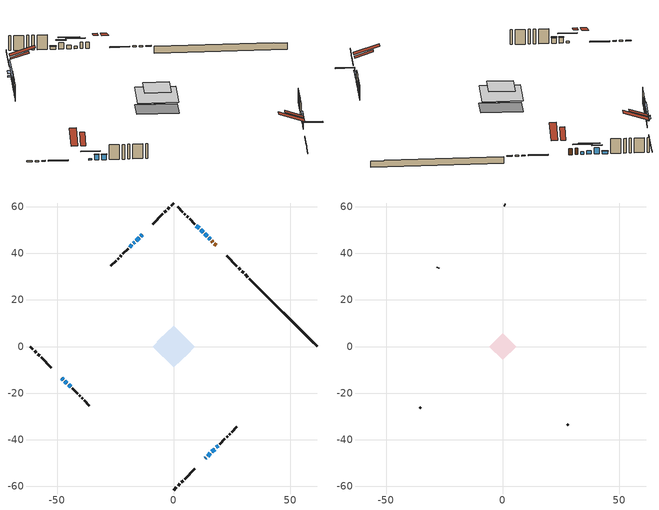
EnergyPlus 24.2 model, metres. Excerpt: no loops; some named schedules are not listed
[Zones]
conditioned space
 floor outside (Floor1 construction): -1.43,0 0,1.43 1.43,0 0,-1.43 z0.46
 floor outside (Floor2 construction): -1.11,0 0,1.11 1.11,0 0,-1.11 z0.46
 floor adiabatic (AdiabaticFloorConstruction): -8.97,0 0,8.97 8.97,0 0,-8.97 z2.9
 floor foundation (Slab1 construction): -7.27,2.03 -2.03,7.27 7.27,-2.03 2.03,-7.27 z-1.83
 wall outside (RimJoist1 construction): 0,-61.54 1.17,-60.37 / -61.54,0 -60.37,-1.17 / 0,61.54 -1.17,60.37 / 31.79,29.75 30.62,30.92 z0.46:0.76
 wall outside (RimJoist2 construction): 1.83,-59.71 2.59,-58.95 / -59.71,-1.83 -58.95,-2.59 / -1.83,59.71 -2.59,58.95 / 29.96,31.58 29.19,32.35 z0.46:0.76
 wall outside (RimJoist3 construction): 3.25,-58.29 4.02,-57.52 / -58.29,-3.25 -57.52,-4.02 / -3.25,58.29 -4.02,57.52 / 28.53,33 27.77,33.77 z0.46:0.76
 wall outside (RimJoist4 construction): 4.67,-56.86 9.06,-52.48 / -56.86,-4.67 -52.48,-9.06 / -4.67,56.86 -9.06,52.48 / 27.11,34.43 22.73,38.81 z0.46:0.76
 wall outside (AdiabaticWallConstruction 1): 18.18,43.36 17.44,44.09 / 16.79,44.75 16.21,45.33 z0.46:2.49
 wall outside (AdiabaticWallConstruction): 13.6,-47.94 13.82,-47.72 z0.46:2.44; 15.55,45.99 14.97,46.57 / 10.88,50.66 9.73,51.81 z0.46:1.25; 14.32,47.22 13.26,48.28 z0.46:1.6; 12.6,48.94 11.54,50 z0.46:2.49; 14.48,-47.06 15.74,-45.8 / -16.82,44.72 -17.29,44.25 z0.46:2.01; -13.6,47.94 -14.23,47.3 / -47.94,-13.6 -47.3,-14.23 z0.46:0.94; -14.89,46.65 -16.17,45.37 z0.46:2.52; -17.95,43.59 -18.88,42.66 z0.46:1.45; 16.39,-45.15 17.58,-43.96 / 18.23,-43.31 19.04,-42.5 / -46.65,-14.89 -45.79,-15.75 / -45.13,-16.41 -44.19,-17.35 z0.46:2.19
 wall outside (Wall1 construction): 19.7,-41.84 21.97,-39.57 / -43.54,-18 -41.26,-20.28 / -19.54,42 -21.81,39.73 / 9.07,52.46 6.8,54.74 z0.46:5.34
 wall outside (Wall2 construction): 22.63,-38.91 23.12,-38.42 / -40.61,-20.93 -40.12,-21.42 / -22.47,39.07 -22.95,38.58 / 6.14,55.39 5.66,55.88 z0.46:5.34
 wall outside (Wall3 construction): 23.77,-37.77 24.2,-37.34 / -39.46,-22.07 -39.04,-22.5 / -23.61,37.93 -24.04,37.5 / 5,56.54 4.58,56.96 z0.46:5.34
 wall outside (Wall4 construction): 24.86,-36.68 27.08,-34.46 / -38.38,-23.16 -36.16,-25.38 / -24.69,36.85 -26.92,34.62 / 3.92,57.62 1.69,59.84 z0.46:5.34
 wall foundation (FoundationWall1 construction): 32.44,29.1,-1.83 32.44,29.1,0.46 58.63,2.91,0.46 58.63,2.91,0.25 61.54,0,0.25 61.54,0,-1.83
 window (WindowConstruction 12): 13.6,-47.93 13.82,-47.72 z0.46:2.44
 window (WindowConstruction 7): 15.55,45.99 14.97,46.56 z0.46:1.25
 window (WindowConstruction 8): 14.32,47.22 13.26,48.28 z0.46:1.6
 window (WindowConstruction 9): 12.6,48.94 11.54,50 z0.46:2.49
 window (WindowConstruction 10): 14.48,-47.06 15.74,-45.8 z0.46:2.01
 window (WindowConstruction 11): 10.88,50.66 9.73,51.81 z0.46:1.25
 window (WindowConstruction 13): -13.6,47.93 -14.23,47.31 z0.46:0.94
 window (WindowConstruction 14): -47.93,-13.6 -47.31,-14.23 z0.46:0.94
 window (WindowConstruction): -14.89,46.65 -16.17,45.37 z0.46:2.52
 window (WindowConstruction 1): -16.82,44.72 -17.29,44.25 z0.46:2.01
 window (WindowConstruction 2): -17.95,43.59 -18.88,42.66 z0.46:1.45
 window (WindowConstruction 3): 16.39,-45.15 17.58,-43.96 z0.46:2.19
 window (WindowConstruction 4): 18.23,-43.3 19.04,-42.5 z0.46:2.19
 window (WindowConstruction 5): -46.65,-14.89 -45.79,-15.75 z0.46:2.19
 window (WindowConstruction 6): -45.13,-16.41 -44.19,-17.34 z0.46:2.19
 door (Door): 18.18,43.36 17.45,44.09 z0.46:2.49
 door (Door 1): 16.79,44.75 16.21,45.33 z0.46:2.49
 ceiling adiabatic (AdiabaticFloorConstruction): 0,-8.97 8.97,0 0,8.97 -8.97,0 z2.9
 roof outside (Roof2 construction): 12.95,-48.59,5.34 8.79,-44.44,7.3 7.7,-45.53,7.3 11.85,-49.69,5.34; -48.59,-12.95,5.34 -44.44,-8.79,7.3 -45.53,-7.7,7.3 -49.69,-11.85,5.34; -12.95,48.59,5.34 -8.79,44.44,7.3 -7.7,45.53,7.3 -11.85,49.69,5.34; 18.84,42.7,5.34 14.68,38.55,7.3 15.78,37.45,7.3 19.93,41.61,5.34
attic - vented
 floor to conditioned space (Floor3 construction Reversed): -5.77,0 0,5.77 5.77,0 0,-5.77 z5.34
 wall outside (Wall5 construction): 27.74,-33.8 28.12,-33.42 / -35.5,-26.04 -35.12,-26.42 / -27.57,33.96 -27.96,33.58 / 1.04,60.5 0.66,60.88 z0.46:5.34
 roof outside (Roof1 construction): 11.2,-50.34,5.34 5.58,-44.73,7.99 4.1,-46.21,7.99 9.72,-51.82,5.34; -50.34,-11.2,5.34 -44.73,-5.58,7.99 -46.21,-4.1,7.99 -51.82,-9.72,5.34; -11.2,50.34,5.34 -5.58,44.73,7.99 -4.1,46.21,7.99 -9.72,51.82,5.34; 20.59,40.95,5.34 14.97,35.33,7.99 16.45,33.85,7.99 22.07,39.47,5.34
shading: 13.95,-47.59 13.48,-48.06 17.79,-52.37 18.26,-51.9 z2.62; 13.12,48.42 17.4,44.14 17.69,44.43 13.41,48.71 z3.87; 11.4,50.14 16.17,45.37 16.46,45.66 11.69,50.43 z4.22; 10.9,50.64 13.24,48.29 13.54,48.59 11.19,50.93 z3.4; 15.86,-45.68 14.35,-47.19 14.64,-47.48 16.15,-45.97 z2.19; 9.6,51.93 11.01,50.53 11.3,50.82 9.9,52.23 z1.43; -16.52,45.02 -11.32,50.22 -11.61,50.51 -16.81,45.31 z4.17; -45.45,-16.09 -49.79,-11.75 -50.08,-12.04 -45.74,-16.38 z3.56; -16.29,45.25 -14.76,46.78 -15.63,47.64 -17.16,46.11 z2.7; -17.42,44.12 -16.7,44.84 -17.56,45.71 -18.28,44.98 z2.19; -21.04,40.5 -15.79,45.75 -16.08,46.04 -21.33,40.79 z4.5; 18.01,-43.53 15.96,-45.58 16.25,-45.87 18.3,-43.82 z2.8; 19.47,-42.07 17.8,-43.74 18.09,-44.03 19.76,-42.36 z2.8; -45.66,-15.88 -46.78,-14.76 -46.99,-14.97 -45.87,-16.09 z2.37; -44.07,-17.47 -45.26,-16.28 -45.69,-16.71 -44.5,-17.9 z2.37
[Building]
Building 1: Terrain=Suburbs
[Site:Location]
Calgary Intl AP_AB: Latitude {deg}=51.11; Longitude {deg}=-114.02; Time Zone {hr}=-7; Elevation {m}=1084; Keep Site Location Information=Yes
[Site:GroundTemperature:Shallow]
0.326196, -1.55603, -1.70677, -0.813554, 2.7722, 6.34125, 9.43543, 11.3955, 11.562, 9.96783, 6.95256, 3.49299
[Site:WaterMainsTemperature]
Calculation Method=Schedule; Temperature Schedule=mains temperature schedule
[Material] Roughness=Rough; Thermal Absorptance=0.9
Name | Thickness {m} | Conductivity {W/m-K} | Density {kg/m3} | Specific Heat {J/kg-K} | Solar Absorptance | Visible Absorptance
asphalt or fiberglass shingles | 0.00635 | 0.162714 | 1121.4 | 1465.45 | 0.4 | 0.4
ceiling loosefill ins | 0.254 | 0.0480833 | 16.02 | 1046.75 | 0.7 | 0.7
ceiling stud and cavity | 0.1397 | 0.254284 | 65.682 | 1177.47 | 0.7 | 0.7
concrete 4.0 in. | 0.1016 | 1.803125 | 2242.8 | 837.4 | 0.7 | 0.7
concrete 8.0 in. | 0.2032 | 1.803125 | 2242.8 | 837.4 | 0.7 | 0.7
door material | 0.04445 | 0.053851 | 512.64 | 1214.23 | 0.7 | 0.7
exterior vertical ins | 0.0369022 | 0.029427 | 32.04 | 1214.23 | 0.7 | 0.7
floor covering | 0.0127 | 0.0433444 | 54.468 | 1339.84 | 0.6 | 0.6
floor rigid ins; roof rigid ins | 0.051816 | 0.029427 | 32.04 | 1214.23 | 0.7 | 0.7
floor rigid ins 1; wall rigid ins | 0.512978 | 0.029427 | 32.04 | 1214.23 | 0.7 | 0.7
floor stud and cavity | 0.1397 | 0.190625 | 92.3553 | 1139.71 | 0.7 | 0.7
floor stud and cavity 1 | 0.1397 | 0.210334 | 92.3553 | 1139.71 | 0.7 | 0.7
floor stud and cavity 2 | 0.1397 | 1.75129 | 37.0049 | 1207.88 | 0.7 | 0.7
furniture material conditioned space 1 | 0.1524 | 0.115458 | 640.8 | 1214.23 | 0.6 | 0.6
gypsum board | 0.0127 | 0.160291 | 801 | 837.4 | 0.6 | 0.6
gypsum board 1 | 0.0127 | 0.160291 | 801 | 837.4 | 0.7 | 0.7
osb sheathing 0.5 in. | 0.0127 | 0.115458 | 512.64 | 1214.23 | 0.7 | 0.7
osb sheathing 0.75 in. | 0.01905 | 0.115458 | 512.64 | 1214.23 | 0.7 | 0.7
osb sheathing 2.0 in. | 0.0508 | 0.115458 | 512.64 | 1214.23 | 0.7 | 0.7
rim joist stud and cavity | 0.0508 | 0.0436738 | 125.044 | 1163.47 | 0.6 | 0.6
rim joist stud and cavity 1 | 0.0508 | 0.0515565 | 125.044 | 1163.47 | 0.6 | 0.6
rim joist stud and cavity 2 | 0.0508 | 0.0390086 | 125.044 | 1163.47 | 0.6 | 0.6
rim joist stud and cavity 3 | 0.0508 | 0.0434763 | 125.044 | 1163.47 | 0.6 | 0.6
roof stud and cavity | 0.2032 | 0.1478 | 78.34581 | 1123.46 | 0.7 | 0.7
wall stud and cavity | 0.1397 | 0.112219 | 139.0536 | 1170.24 | 0.7 | 0.7
wall stud and cavity 1 | 0.1397 | 0.0984349 | 139.0536 | 1170.24 | 0.7 | 0.7
wall stud and cavity 2 | 0.1397 | 0.126739 | 139.0536 | 1170.24 | 0.7 | 0.7
wall stud and cavity 3 | 0.1397 | 0.11004 | 139.0536 | 1170.24 | 0.7 | 0.7
wall stud and cavity 4 | 0.0889 | 6.1454 | 50.32683 | 1063.81 | 0.6 | 0.6
wall stud and cavity 5 | 0.0889 | 0.380278 | 52.3479 | 1209.89 | 0.7 | 0.7
wall stud and cavity 6 | 0.0889 | 0.391764 | 83.0341 | 1211.67 | 0.7 | 0.7
wood siding | 0.0254 | 0.102417 | 544.68 | 1172.36 | 0.4 | 0.4
wood siding 1 | 0.00254 | 0.102417 | 544.68 | 1172.36 | 0.4 | 0.4
wood siding 2; wood siding 3; wood siding 4 | 0.0254 | 0.102417 | 544.68 | 1172.36 | 0.7 | 0.7
[WindowMaterial:SimpleGlazingSystem]
Name | U-Factor {W/m2-K} | Solar Heat Gain Coefficient
WindowMaterial | 1.47174 | 0.45
WindowMaterial 1 | 2.95313 | 0.64
WindowMaterial 10 | 1.61482 | 0.43
WindowMaterial 11 | 2.7402 | 0.54
WindowMaterial 12 | 2.75383 | 0.42
WindowMaterial 2 | 1.623908 | 0.43
WindowMaterial 3 | 2.929848 | 0.66
WindowMaterial 4 | 2.90941 | 0.68
WindowMaterial 5 | 2.906 | 0.68
WindowMaterial 6 | 2.95029 | 0.64
WindowMaterial 7 | 1.75507 | 0.36
WindowMaterial 8 | 1.58643 | 0.44
WindowMaterial 9 | 1.50353 | 0.44
[Construction]
AdiabaticFloorConstruction: floor stud and cavity 2, floor rigid ins 1, osb sheathing 0.75 in., floor covering
AdiabaticWallConstruction: wood siding 3, wall rigid ins, wall stud and cavity 5, gypsum board
AdiabaticWallConstruction 1: wood siding 4, wall rigid ins, wall stud and cavity 5, gypsum board
Door; Door 1: door material
Floor1 construction: floor stud and cavity, floor rigid ins, osb sheathing 0.75 in., floor covering
Floor2 construction: floor stud and cavity 1, floor rigid ins, osb sheathing 0.75 in., floor covering
Floor3 construction Reversed: gypsum board, ceiling stud and cavity, ceiling loosefill ins
FoundationWall1 construction: concrete 8.0 in., gypsum board 1
furniture construction conditioned space 1: furniture material conditioned space 1
PartitionWallConstruction: gypsum board, wall stud and cavity 6, gypsum board
RimJoist1 construction: wood siding 2, osb sheathing 2.0 in., rim joist stud and cavity
RimJoist2 construction: wood siding 2, osb sheathing 2.0 in., rim joist stud and cavity 1
RimJoist3 construction: wood siding 2, osb sheathing 2.0 in., rim joist stud and cavity 2
RimJoist4 construction: wood siding 2, osb sheathing 2.0 in., rim joist stud and cavity 3
Roof1 construction: asphalt or fiberglass shingles
Roof2 construction: asphalt or fiberglass shingles, roof rigid ins, osb sheathing 0.75 in., roof stud and cavity, gypsum board
Slab1 construction: concrete 4.0 in.
Wall1 construction: wood siding, osb sheathing 0.5 in., wall stud and cavity, gypsum board
Wall2 construction: wood siding, osb sheathing 0.5 in., wall stud and cavity 1, gypsum board
Wall3 construction: wood siding, osb sheathing 0.5 in., wall stud and cavity 2, gypsum board
Wall4 construction: wood siding, osb sheathing 0.5 in., wall stud and cavity 3, gypsum board
Wall5 construction: wood siding 1, wall stud and cavity 4
WindowConstruction: WindowMaterial
WindowConstruction 1: WindowMaterial 1
WindowConstruction 10: WindowMaterial 10
WindowConstruction 11; WindowConstruction 7: WindowMaterial 7
WindowConstruction 12: WindowMaterial 11
WindowConstruction 13; WindowConstruction 14: WindowMaterial 12
WindowConstruction 2: WindowMaterial 2
WindowConstruction 3: WindowMaterial 3
WindowConstruction 4: WindowMaterial 4
WindowConstruction 5: WindowMaterial 5
WindowConstruction 6: WindowMaterial 6
WindowConstruction 8: WindowMaterial 8
WindowConstruction 9: WindowMaterial 9
[Zone] Multiplier=1; Part of Total Floor Area=Yes
Name | Volume {m3}
attic - vented | 28.607
conditioned space | 684.4
[Space]
Name | Zone | Volume {m3}
attic - vented 1 | attic - vented | 28.607
conditioned space 1 | conditioned space | 684.4
[ZoneInfiltration:EffectiveLeakageArea]
infil attic - vented 1: Zone or Space=attic - vented 1; Schedule=Always On Discrete; Effective Air Leakage Area {cm2}=2281.37; Stack Coefficient=0.000523288; Wind Coefficient=1.54558e-05
[ZoneMixing]
whole house fan mix: Zone or Space=attic - vented; Schedule=Always On Continuous; Design Flow Rate Calculation Method=Flow/Zone; Design Flow Rate {m3/s}=0; Source Zone or Space=conditioned space
[SurfaceProperty:ExposedFoundationPerimeter]
Slab1: Exposed Perimeter Calculation Method=TotalExposedPerimeter; Total Exposed Perimeter {m}=41.149
[InternalMass] Zone or ZoneList=conditioned space; Space or SpaceList=conditioned space 1
Name | Construction | Surface Area {m2}
furniture mass conditioned space 1 | furniture construction conditioned space 1 | 106.08
partition wall mass | PartitionWallConstruction | 265.2
[Lights]
interior lighting: Zone or ZoneList or Space or SpaceList=conditioned space 1; Schedule=interior lighting schedule; Design Level Calculation Method=LightingLevel; Lighting Level {W}=343.2; Return Air Fraction=0; Fraction Radiant=0.6; Fraction Visible=0.2; Fraction Replaceable=1
[People]
occupants: Zone or ZoneList or Space or SpaceList=conditioned space 1; Number of People Schedule=occupants schedule; Number of People Calculation Method=People; Number of People=3; Fraction Radiant=0.314171; Sensible Heat Fraction=0.56303; Activity Level Schedule=occupants activity schedule; Carbon Dioxide Generation Rate {m3/s-W}=0; Enable ASHRAE 55 Comfort Warnings=No; Mean Radiant Temperature Calculation Type=EnclosureAveraged
[ElectricEquipment] Zone or ZoneList or Space or SpaceList=conditioned space 1; Design Level Calculation Method=EquipmentLevel
Name | Schedule | Design Level {W} | Fraction Latent | Fraction Radiant | Fraction Lost
clothes dryer | clothes dryer schedule | 140.772 | 0.015 | 0.081 | 0.85
clothes washer | clothes washer schedule | 32.1985 | 0.03 | 0.162 | 0.7
cooking range | cooking range schedule | 215.147 | 0.08 | 0.432 | 0.2
dishwasher | dishwasher schedule | 66.8632 | 0.3 | 0.18 | 0.4
fridge | fridge schedule | 72.9452 | 0 | 0.6 | 0
mech vent bath fan 0 | mech vent bath fan 0 schedule | 50.2 | 0 | 0 | 1
mech vent bath fan 1 | mech vent bath fan 1 schedule | 50.2 | 0 | 0 | 1
mech vent house fan | mech vent house fan schedule | 0 | 0 | 0 | 1
mech vent house fan cfis | mech vent house fan cfis schedule | 0 | 0 | 0 | 0
mech vent range fan 0 | mech vent range fan 0 schedule | 57 | 0 | 0 | 1
misc plug loads | misc plug loads schedule | 494.7 | 0.045 | 0.513 | 0.1
whole house fan | Always On Discrete | 0 | 0 | 0 | 1
[OtherEquipment] Zone or ZoneList or Space or SpaceList=conditioned space 1; Design Level Calculation Method=EquipmentLevel
Name | Fuel Type | Schedule | Design Level {W} | Fraction Latent | Fraction Radiant | Fraction Lost
clothes dryer 1 | Electricity | clothes dryer schedule | 0 | 0.015 | 0.081 | 0.85
cooking range 1 | Electricity | cooking range schedule | 0 | 0.08 | 0.432 | 0.2
general water use latent | None | general water use schedule | 62.594 | 1 | 0 | 0
general water use sensible | None | general water use schedule | -61.6891 | 0 | 0.6 | 0
mech vent house fan latent load | None | Always On Discrete | 0 | 1 | 0 | 0
mech vent house fan sensible load | None | Always On Discrete | 0 | 0 | 0 | 0
water heater energy adjustment1 | NaturalGas | Always On Discrete | 0.01 | 0 | 0 | 1
[ZoneInfiltration:DesignFlowRate] Zone or ZoneList or Space or SpaceList=conditioned space 1; Schedule=Always On Discrete; Design Flow Rate Calculation Method=Flow/Zone; Design Flow Rate {m3/s}=0
infil flow; natural vent flow; whole house fan flow
[Foundation:Kiva]
Foundation Kiva 1: Initial Indoor Air Temperature {C}=18; Wall Height Above Grade {m}=0.460004; Wall Depth Below Slab {m}=0.2032; Custom Block Material Name 1=exterior vertical ins; Custom Block Depth 1 {m}=2.28999; Custom Block X Position 1 {m}=0.2159; Custom Block Z Position 1 {m}=0
[Foundation:Kiva:Settings]
Soil Conductivity {W/m-K}=0.849921; Soil Density {kg/m3}=1842.3; Soil Specific Heat {J/kg-K}=418.7; Ground Solar Absorptivity=0.9; Ground Thermal Absorptivity=0.9; Ground Surface Roughness {m}=0.03; Far-Field Width {m}=40; Deep-Ground Boundary Condition=ZeroFlux; Deep-Ground Depth {m}=40; Minimum Cell Dimension {m}=0.2; Maximum Cell Growth Coefficient=3; Simulation Timestep=Timestep
[Exterior:Lights]
exterior lighting: Schedule=exterior lighting schedule; Design Level {W}=75.6
[Schedule:Constant]
Name | Hourly Value
Always On Continuous; mech vent house fan schedule; mech vent house fan cfis schedule; Always On Discrete | 1
occupants activity schedule | 117.228
fridge schedule | 0
[Schedule:Week:Daily]
interior lighting schedule Week Rule - Jan1-Jan27: interior lighting schedule day, interior lighting schedule day, interior lighting schedule day, interior lighting schedule day, interior lighting schedule day, interior lighting schedule day, interior lighting schedule day, interior lighting schedule default day, interior lighting schedule default day, interior lighting schedule default day, interior lighting schedule default day, interior lighting schedule default day
interior lighting schedule Week Rule - Jan28-Feb3: interior lighting schedule day, interior lighting schedule day, interior lighting schedule day, interior lighting schedule day, interior lighting schedule day 1, interior lighting schedule day 1, interior lighting schedule day 1, interior lighting schedule default day, interior lighting schedule default day, interior lighting schedule default day, interior lighting schedule default day, interior lighting schedule default day
interior lighting schedule Week Rule - Feb4-Feb24: interior lighting schedule day 1, interior lighting schedule day 1, interior lighting schedule day 1, interior lighting schedule day 1, interior lighting schedule day 1, interior lighting schedule day 1, interior lighting schedule day 1, interior lighting schedule default day, interior lighting schedule default day, interior lighting schedule default day, interior lighting schedule default day, interior lighting schedule default day
interior lighting schedule Week Rule - Feb25-Mar3: interior lighting schedule day 1, interior lighting schedule day 1, interior lighting schedule day 1, interior lighting schedule day 1, interior lighting schedule day 2, interior lighting schedule day 2, interior lighting schedule day 2, interior lighting schedule default day, interior lighting schedule default day, interior lighting schedule default day, interior lighting schedule default day, interior lighting schedule default day
interior lighting schedule Week Rule - Mar4-Mar31: interior lighting schedule day 2, interior lighting schedule day 2, interior lighting schedule day 2, interior lighting schedule day 2, interior lighting schedule day 2, interior lighting schedule day 2, interior lighting schedule day 2, interior lighting schedule default day, interior lighting schedule default day, interior lighting schedule default day, interior lighting schedule default day, interior lighting schedule default day
interior lighting schedule Week Rule - Apr1-Apr28: interior lighting schedule day 3, interior lighting schedule day 3, interior lighting schedule day 3, interior lighting schedule day 3, interior lighting schedule day 3, interior lighting schedule day 3, interior lighting schedule day 3, interior lighting schedule default day, interior lighting schedule default day, interior lighting schedule default day, interior lighting schedule default day, interior lighting schedule default day
interior lighting schedule Week Rule - Apr29-May5: interior lighting schedule day 3, interior lighting schedule day 3, interior lighting schedule day 4, interior lighting schedule day 4, interior lighting schedule day 4, interior lighting schedule day 4, interior lighting schedule day 4, interior lighting schedule default day, interior lighting schedule default day, interior lighting schedule default day, interior lighting schedule default day, interior lighting schedule default day
interior lighting schedule Week Rule - May6-May26: interior lighting schedule day 4, interior lighting schedule day 4, interior lighting schedule day 4, interior lighting schedule day 4, interior lighting schedule day 4, interior lighting schedule day 4, interior lighting schedule day 4, interior lighting schedule default day, interior lighting schedule default day, interior lighting schedule default day, interior lighting schedule default day, interior lighting schedule default day
interior lighting schedule Week Rule - May27-Jun2: interior lighting schedule day 4, interior lighting schedule day 4, interior lighting schedule day 4, interior lighting schedule day 4, interior lighting schedule day 4, interior lighting schedule day 5, interior lighting schedule day 5, interior lighting schedule default day, interior lighting schedule default day, interior lighting schedule default day, interior lighting schedule default day, interior lighting schedule default day
interior lighting schedule Week Rule - Jun3-Jun30: interior lighting schedule day 5, interior lighting schedule day 5, interior lighting schedule day 5, interior lighting schedule day 5, interior lighting schedule day 5, interior lighting schedule day 5, interior lighting schedule day 5, interior lighting schedule default day, interior lighting schedule default day, interior lighting schedule default day, interior lighting schedule default day, interior lighting schedule default day
interior lighting schedule Week Rule - Jul1-Jul28: interior lighting schedule day 6, interior lighting schedule day 6, interior lighting schedule day 6, interior lighting schedule day 6, interior lighting schedule day 6, interior lighting schedule day 6, interior lighting schedule day 6, interior lighting schedule default day, interior lighting schedule default day, interior lighting schedule default day, interior lighting schedule default day, interior lighting schedule default day
interior lighting schedule Week Rule - Jul29-Aug4: interior lighting schedule day 6, interior lighting schedule day 6, interior lighting schedule day 6, interior lighting schedule day 7, interior lighting schedule day 7, interior lighting schedule day 7, interior lighting schedule day 7, interior lighting schedule default day, interior lighting schedule default day, interior lighting schedule default day, interior lighting schedule default day, interior lighting schedule default day
interior lighting schedule Week Rule - Aug5-Aug25: interior lighting schedule day 7, interior lighting schedule day 7, interior lighting schedule day 7, interior lighting schedule day 7, interior lighting schedule day 7, interior lighting schedule day 7, interior lighting schedule day 7, interior lighting schedule default day, interior lighting schedule default day, interior lighting schedule default day, interior lighting schedule default day, interior lighting schedule default day
interior lighting schedule Week Rule - Aug26-Sep1: interior lighting schedule day 7, interior lighting schedule day 7, interior lighting schedule day 7, interior lighting schedule day 7, interior lighting schedule day 7, interior lighting schedule day 7, interior lighting schedule day 8, interior lighting schedule default day, interior lighting schedule default day, interior lighting schedule default day, interior lighting schedule default day, interior lighting schedule default day
interior lighting schedule Week Rule - Sep2-Sep29: interior lighting schedule day 8, interior lighting schedule day 8, interior lighting schedule day 8, interior lighting schedule day 8, interior lighting schedule day 8, interior lighting schedule day 8, interior lighting schedule day 8, interior lighting schedule default day, interior lighting schedule default day, interior lighting schedule default day, interior lighting schedule default day, interior lighting schedule default day
interior lighting schedule Week Rule - Sep30-Oct6: interior lighting schedule day 8, interior lighting schedule day 9, interior lighting schedule day 9, interior lighting schedule day 9, interior lighting schedule day 9, interior lighting schedule day 9, interior lighting schedule day 9, interior lighting schedule default day, interior lighting schedule default day, interior lighting schedule default day, interior lighting schedule default day, interior lighting schedule default day
interior lighting schedule Week Rule - Oct7-Oct27: interior lighting schedule day 9, interior lighting schedule day 9, interior lighting schedule day 9, interior lighting schedule day 9, interior lighting schedule day 9, interior lighting schedule day 9, interior lighting schedule day 9, interior lighting schedule default day, interior lighting schedule default day, interior lighting schedule default day, interior lighting schedule default day, interior lighting schedule default day
interior lighting schedule Week Rule - Oct28-Nov3: interior lighting schedule day 9, interior lighting schedule day 9, interior lighting schedule day 9, interior lighting schedule day 9, interior lighting schedule day 10, interior lighting schedule day 10, interior lighting schedule day 10, interior lighting schedule default day, interior lighting schedule default day, interior lighting schedule default day, interior lighting schedule default day, interior lighting schedule default day
interior lighting schedule Week Rule - Nov4-Nov24: interior lighting schedule day 10, interior lighting schedule day 10, interior lighting schedule day 10, interior lighting schedule day 10, interior lighting schedule day 10, interior lighting schedule day 10, interior lighting schedule day 10, interior lighting schedule default day, interior lighting schedule default day, interior lighting schedule default day, interior lighting schedule default day, interior lighting schedule default day
interior lighting schedule Week Rule - Nov25-Dec1: interior lighting schedule day 10, interior lighting schedule day 10, interior lighting schedule day 10, interior lighting schedule day 10, interior lighting schedule day 10, interior lighting schedule day 10, interior lighting schedule day 11, interior lighting schedule default day, interior lighting schedule default day, interior lighting schedule default day, interior lighting schedule default day, interior lighting schedule default day
interior lighting schedule Week Rule - Dec2-Dec31: interior lighting schedule day 11, interior lighting schedule day 11, interior lighting schedule day 11, interior lighting schedule day 11, interior lighting schedule day 11, interior lighting schedule day 11, interior lighting schedule day 11, interior lighting schedule default day, interior lighting schedule default day, interior lighting schedule default day, interior lighting schedule default day, interior lighting schedule default day
occupants schedule Week Rule - Jan1-Dec31: occupants schedule day, occupants schedule day, occupants schedule day, occupants schedule day, occupants schedule day, occupants schedule day, occupants schedule day, occupants schedule default day, occupants schedule default day, occupants schedule default day, occupants schedule default day, occupants schedule default day
clothes dryer schedule Week Rule - Jan1-Dec31: clothes dryer schedule day, clothes dryer schedule day, clothes dryer schedule day, clothes dryer schedule day, clothes dryer schedule day, clothes dryer schedule day, clothes dryer schedule day, clothes dryer schedule default day, clothes dryer schedule default day, clothes dryer schedule default day, clothes dryer schedule default day, clothes dryer schedule default day
clothes washer schedule Week Rule - Jan1-Dec31: clothes washer schedule day, clothes washer schedule day, clothes washer schedule day, clothes washer schedule day, clothes washer schedule day, clothes washer schedule day, clothes washer schedule day, clothes washer schedule default day, clothes washer schedule default day, clothes washer schedule default day, clothes washer schedule default day, clothes washer schedule default day
cooking range schedule Week Rule - Jan1-Dec31: cooking range schedule day, cooking range schedule day, cooking range schedule day, cooking range schedule day, cooking range schedule day, cooking range schedule day, cooking range schedule day, cooking range schedule default day, cooking range schedule default day, cooking range schedule default day, cooking range schedule default day, cooking range schedule default day
dishwasher schedule Week Rule - Jan1-Dec31: dishwasher schedule day, dishwasher schedule day, dishwasher schedule day, dishwasher schedule day, dishwasher schedule day, dishwasher schedule day, dishwasher schedule day, dishwasher schedule default day, dishwasher schedule default day, dishwasher schedule default day, dishwasher schedule default day, dishwasher schedule default day
mech vent bath fan 0 schedule Week Rule - Jan1-Dec31: mech vent bath fan 0 schedule day, mech vent bath fan 0 schedule day, mech vent bath fan 0 schedule day, mech vent bath fan 0 schedule day, mech vent bath fan 0 schedule day, mech vent bath fan 0 schedule day, mech vent bath fan 0 schedule day, mech vent bath fan 0 schedule default day, mech vent bath fan 0 schedule default day, mech vent bath fan 0 schedule default day, mech vent bath fan 0 schedule default day, mech vent bath fan 0 schedule default day
mech vent bath fan 1 schedule Week Rule - Jan1-Dec31: mech vent bath fan 1 schedule day, mech vent bath fan 1 schedule day, mech vent bath fan 1 schedule day, mech vent bath fan 1 schedule day, mech vent bath fan 1 schedule day, mech vent bath fan 1 schedule day, mech vent bath fan 1 schedule day, mech vent bath fan 1 schedule default day, mech vent bath fan 1 schedule default day, mech vent bath fan 1 schedule default day, mech vent bath fan 1 schedule default day, mech vent bath fan 1 schedule default day
mech vent range fan 0 schedule Week Rule - Jan1-Dec31: mech vent range fan 0 schedule day, mech vent range fan 0 schedule day, mech vent range fan 0 schedule day, mech vent range fan 0 schedule day, mech vent range fan 0 schedule day, mech vent range fan 0 schedule day, mech vent range fan 0 schedule day, mech vent range fan 0 schedule default day, mech vent range fan 0 schedule default day, mech vent range fan 0 schedule default day, mech vent range fan 0 schedule default day, mech vent range fan 0 schedule default day
misc plug loads schedule Week Rule - Jan1-Dec31: misc plug loads schedule day, misc plug loads schedule day, misc plug loads schedule day, misc plug loads schedule day, misc plug loads schedule day, misc plug loads schedule day, misc plug loads schedule day, misc plug loads schedule default day, misc plug loads schedule default day, misc plug loads schedule default day, misc plug loads schedule default day, misc plug loads schedule default day
general water use schedule Week Rule - Jan1-Dec31: general water use schedule day, general water use schedule day, general water use schedule day, general water use schedule day, general water use schedule day, general water use schedule day, general water use schedule day, general water use schedule default day, general water use schedule default day, general water use schedule default day, general water use schedule default day, general water use schedule default day
exterior lighting schedule Week Rule - Jan1-Jan27: exterior lighting schedule day, exterior lighting schedule day, exterior lighting schedule day, exterior lighting schedule day, exterior lighting schedule day, exterior lighting schedule day, exterior lighting schedule day, exterior lighting schedule default day, exterior lighting schedule default day, exterior lighting schedule default day, exterior lighting schedule default day, exterior lighting schedule default day
exterior lighting schedule Week Rule - Jan28-Feb3: exterior lighting schedule day, exterior lighting schedule day, exterior lighting schedule day, exterior lighting schedule day, exterior lighting schedule day 1, exterior lighting schedule day 1, exterior lighting schedule day 1, exterior lighting schedule default day, exterior lighting schedule default day, exterior lighting schedule default day, exterior lighting schedule default day, exterior lighting schedule default day
exterior lighting schedule Week Rule - Feb4-Feb24: exterior lighting schedule day 1, exterior lighting schedule day 1, exterior lighting schedule day 1, exterior lighting schedule day 1, exterior lighting schedule day 1, exterior lighting schedule day 1, exterior lighting schedule day 1, exterior lighting schedule default day, exterior lighting schedule default day, exterior lighting schedule default day, exterior lighting schedule default day, exterior lighting schedule default day
exterior lighting schedule Week Rule - Feb25-Mar3: exterior lighting schedule day 1, exterior lighting schedule day 1, exterior lighting schedule day 1, exterior lighting schedule day 1, exterior lighting schedule day 2, exterior lighting schedule day 2, exterior lighting schedule day 2, exterior lighting schedule default day, exterior lighting schedule default day, exterior lighting schedule default day, exterior lighting schedule default day, exterior lighting schedule default day
exterior lighting schedule Week Rule - Mar4-Mar31: exterior lighting schedule day 2, exterior lighting schedule day 2, exterior lighting schedule day 2, exterior lighting schedule day 2, exterior lighting schedule day 2, exterior lighting schedule day 2, exterior lighting schedule day 2, exterior lighting schedule default day, exterior lighting schedule default day, exterior lighting schedule default day, exterior lighting schedule default day, exterior lighting schedule default day
exterior lighting schedule Week Rule - Apr1-Apr28: exterior lighting schedule day 3, exterior lighting schedule day 3, exterior lighting schedule day 3, exterior lighting schedule day 3, exterior lighting schedule day 3, exterior lighting schedule day 3, exterior lighting schedule day 3, exterior lighting schedule default day, exterior lighting schedule default day, exterior lighting schedule default day, exterior lighting schedule default day, exterior lighting schedule default day
[Schedule:Year]
interior lighting schedule: interior lighting schedule Week Rule - Jan1-Jan27, 1, 1, 1, 27, interior lighting schedule Week Rule - Jan28-Feb3, 1, 28, 2, 3, interior lighting schedule Week Rule - Feb4-Feb24, 2, 4, 2, 24, interior lighting schedule Week Rule - Feb25-Mar3, 2, 25, 3, 3, interior lighting schedule Week Rule - Mar4-Mar31, 3, 4, 3, 31, interior lighting schedule Week Rule - Apr1-Apr28, 4, 1, 4, 28, interior lighting schedule Week Rule - Apr29-May5, 4, 29, 5, 5, interior lighting schedule Week Rule - May6-May26, 5, 6, 5, 26, interior lighting schedule Week Rule - May27-Jun2, 5, 27, 6, 2, interior lighting schedule Week Rule - Jun3-Jun30, 6, 3, 6, 30, interior lighting schedule Week Rule - Jul1-Jul28, 7, 1, 7, 28, interior lighting schedule Week Rule - Jul29-Aug4, 7, 29, 8, 4, interior lighting schedule Week Rule - Aug5-Aug25, 8, 5, 8, 25, interior lighting schedule Week Rule - Aug26-Sep1, 8, 26, 9, 1, interior lighting schedule Week Rule - Sep2-Sep29, 9, 2, 9, 29, interior lighting schedule Week Rule - Sep30-Oct6, 9, 30, 10, 6, interior lighting schedule Week Rule - Oct7-Oct27, 10, 7, 10, 27, interior lighting schedule Week Rule - Oct28-Nov3, 10, 28, 11, 3, interior lighting schedule Week Rule - Nov4-Nov24, 11, 4, 11, 24, interior lighting schedule Week Rule - Nov25-Dec1, 11, 25, 12, 1, interior lighting schedule Week Rule - Dec2-Dec31, 12, 2, 12, 31
occupants schedule: occupants schedule Week Rule - Jan1-Dec31, 1, 1, 12, 31
clothes dryer schedule: clothes dryer schedule Week Rule - Jan1-Dec31, 1, 1, 12, 31
clothes washer schedule: clothes washer schedule Week Rule - Jan1-Dec31, 1, 1, 12, 31
cooking range schedule: cooking range schedule Week Rule - Jan1-Dec31, 1, 1, 12, 31
dishwasher schedule: dishwasher schedule Week Rule - Jan1-Dec31, 1, 1, 12, 31
mech vent bath fan 0 schedule: mech vent bath fan 0 schedule Week Rule - Jan1-Dec31, 1, 1, 12, 31
mech vent bath fan 1 schedule: mech vent bath fan 1 schedule Week Rule - Jan1-Dec31, 1, 1, 12, 31
mech vent range fan 0 schedule: mech vent range fan 0 schedule Week Rule - Jan1-Dec31, 1, 1, 12, 31
misc plug loads schedule: misc plug loads schedule Week Rule - Jan1-Dec31, 1, 1, 12, 31
general water use schedule: general water use schedule Week Rule - Jan1-Dec31, 1, 1, 12, 31
exterior lighting schedule: exterior lighting schedule Week Rule - Jan1-Jan27, 1, 1, 1, 27, exterior lighting schedule Week Rule - Jan28-Feb3, 1, 28, 2, 3, exterior lighting schedule Week Rule - Feb4-Feb24, 2, 4, 2, 24, exterior lighting schedule Week Rule - Feb25-Mar3, 2, 25, 3, 3, exterior lighting schedule Week Rule - Mar4-Mar31, 3, 4, 3, 31, exterior lighting schedule Week Rule - Apr1-Apr28, 4, 1, 4, 28, exterior lighting schedule Week Rule - Apr29-May5, 4, 29, 5, 5, exterior lighting schedule Week Rule - May6-May26, 5, 6, 5, 26, exterior lighting schedule Week Rule - May27-Jun2, 5, 27, 6, 2, exterior lighting schedule Week Rule - Jun3-Jun30, 6, 3, 6, 30, exterior lighting schedule Week Rule - Jul1-Jul28, 7, 1, 7, 28, exterior lighting schedule Week Rule - Jul29-Aug4, 7, 29, 8, 4, exterior lighting schedule Week Rule - Aug5-Aug25, 8, 5, 8, 25, exterior lighting schedule Week Rule - Aug26-Sep1, 8, 26, 9, 1, exterior lighting schedule Week Rule - Sep2-Sep29, 9, 2, 9, 29, exterior lighting schedule Week Rule - Sep30-Oct6, 9, 30, 10, 6, exterior lighting schedule Week Rule - Oct7-Oct27, 10, 7, 10, 27, exterior lighting schedule Week Rule - Oct28-Nov3, 10, 28, 11, 3, exterior lighting schedule Week Rule - Nov4-Nov24, 11, 4, 11, 24, exterior lighting schedule Week Rule - Nov25-Dec1, 11, 25, 12, 1, exterior lighting schedule Week Rule - Dec2-Dec31, 12, 2, 12, 31
[Schedule:Compact]
mains temperature schedule: Through: 01/01, For: AllDays, Until: 24:00, 5.30611, Through: 01/02, For: AllDays, Until: 24:00, 5.24556, Through: 01/03, For: AllDays, Until: 24:00, 5.18611, Through: 01/04, For: AllDays, Until: 24:00, 5.12778, Through: 01/05, For: AllDays, Until: 24:00, 5.07, Through: 01/06, For: AllDays, Until: 24:00, 5.01278, Through: 01/07, For: AllDays, Until: 24:00, 4.95722, Through: 01/08, For: AllDays, Until: 24:00, 4.90222, Through: 01/09, For: AllDays, Until: 24:00, 4.84778, Through: 01/10, For: AllDays, Until: 24:00, 4.795, Through: 01/11, For: AllDays, Until: 24:00, 4.74278, Through: 01/12, For: AllDays, Until: 24:00, 4.69167, Through: 01/13, For: AllDays, Until: 24:00, 4.64111, Through: 01/14, For: AllDays, Until: 24:00, 4.59222, Through: 01/15, For: AllDays, Until: 24:00, 4.54389, Through: 01/16, For: AllDays, Until: 24:00, 4.49722, Through: 01/17, For: AllDays, Until: 24:00, 4.45111, Through: 01/18, For: AllDays, Until: 24:00, 4.40611, Through: 01/19, For: AllDays, Until: 24:00, 4.36222, Through: 01/20, For: AllDays, Until: 24:00, 4.32, Through: 01/21, For: AllDays, Until: 24:00, 4.27833, Through: 01/22, For: AllDays, Until: 24:00, 4.23778, Through: 01/23, For: AllDays, Until: 24:00, 4.19833, Through: 01/24, For: AllDays, Until: 24:00, 4.16056, Through: 01/25, For: AllDays, Until: 24:00, 4.12333, Through: 01/26, For: AllDays, Until: 24:00, 4.08778, Through: 01/27, For: AllDays, Until: 24:00, 4.05278, Through: 01/28, For: AllDays, Until: 24:00, 4.01944, Through: 01/29, For: AllDays, Until: 24:00, 3.98722, Through: 01/30, For: AllDays, Until: 24:00, 3.95611, Through: 01/31, For: AllDays, Until: 24:00, 3.92667, Through: 02/01, For: AllDays, Until: 24:00, 3.89778, Through: 02/02, For: AllDays, Until: 24:00, 3.87056, Through: 02/03, For: AllDays, Until: 24:00, 3.84444, Through: 02/04, For: AllDays, Until: 24:00, 3.82, Through: 02/05, For: AllDays, Until: 24:00, 3.79611, Through: 02/06, For: AllDays, Until: 24:00, 3.77389, Through: 02/07, For: AllDays, Until: 24:00, 3.75333, Through: 02/08, For: AllDays, Until: 24:00, 3.73333, Through: 02/09, For: AllDays, Until: 24:00, 3.715, Through: 02/10, For: AllDays, Until: 24:00, 3.69778, Through: 02/11, For: AllDays, Until: 24:00, 3.68222, Through: 02/12, For: AllDays, Until: 24:00, 3.66778, Through: 02/13, For: AllDays, Until: 24:00, 3.65444, Through: 02/14, For: AllDays, Until: 24:00, 3.64278, Through: 02/15, For: AllDays, Until: 24:00, 3.63222, Through: 02/16, For: AllDays, Until: 24:00, 3.62278, Through: 02/17, For: AllDays, Until: 24:00, 3.615, Through: 02/18, For: AllDays, Until: 24:00, 3.60833, Through: 02/19, For: AllDays, Until: 24:00, 3.60333, Through: 02/20, For: AllDays, Until: 24:00, 3.59944, Through: 02/21, For: AllDays, Until: 24:00, 3.59667, Through: 02/22, For: AllDays, Until: 24:00, 3.59556, Through: 02/23, For: AllDays, Until: 24:00, 3.59556, Through: 02/24, For: AllDays, Until: 24:00, 3.59722, Through: 02/25, For: AllDays, Until: 24:00, 3.6, Through: 02/26, For: AllDays, Until: 24:00, 3.60389, Through: 02/27, For: AllDays, Until: 24:00, 3.60944, Through: 02/28, For: AllDays, Until: 24:00, 3.61611, Through: 03/01, For: AllDays, Until: 24:00, 3.62444, Through: 03/02, For: AllDays, Until: 24:00, 3.63333, Through: 03/03, For: AllDays, Until: 24:00, 3.64444, Through: 03/04, For: AllDays, Until: 24:00, 3.65611, Through: 03/05, For: AllDays, Until: 24:00, 3.67, Through: 03/06, For: AllDays, Until: 24:00, 3.68444, Through: 03/07, For: AllDays, Until: 24:00, 3.70056, Through: 03/08, For: AllDays, Until: 24:00, 3.71778, Through: 03/09, For: AllDays, Until: 24:00, 3.73611, Through: 03/10, For: AllDays, Until: 24:00, 3.75611, Through: 03/11, For: AllDays, Until: 24:00, 3.77722, Through: 03/12, For: AllDays, Until: 24:00, 3.79944, Through: 03/13, For: AllDays, Until: 24:00, 3.82333, Through: 03/14, For: AllDays, Until: 24:00, 3.84833, Through: 03/15, For: AllDays, Until: 24:00, 3.87444, Through: 03/16, For: AllDays, Until: 24:00, 3.90222, Through: 03/17, For: AllDays, Until: 24:00, 3.93056, Through: 03/18, For: AllDays, Until: 24:00, 3.96056, Through: 03/19, For: AllDays, Until: 24:00, 3.99167, Through: 03/20, For: AllDays, Until: 24:00, 4.02444, Through: 03/21, For: AllDays, Until: 24:00, 4.05778, Through: 03/22, For: AllDays, Until: 24:00, 4.09278, Through: 03/23, For: AllDays, Until: 24:00, 4.12833, Through: 03/24, For: AllDays, Until: 24:00, 4.16556, Through: 03/25, For: AllDays, Until: 24:00, 4.20389, Through: 03/26, For: AllDays, Until: 24:00, 4.24333, Through: 03/27, For: AllDays, Until: 24:00, 4.28389, Through: 03/28, For: AllDays, Until: 24:00, 4.32611, Through: 03/29, For: AllDays, Until: 24:00, 4.36889, Through: 03/30, For: AllDays, Until: 24:00, 4.41278, Through: 03/31, For: AllDays, Until: 24:00, 4.45778, Through: 04/01, For: AllDays, Until: 24:00, 4.50389, Through: 04/02, For: AllDays, Until: 24:00, 4.55111, Through: 04/03, For: AllDays, Until: 24:00, 4.59944, Through: 04/04, For: AllDays, Until: 24:00, 4.64833, Through: 04/05, For: AllDays, Until: 24:00, 4.69889, Through: 04/06, For: AllDays, Until: 24:00, 4.75, Through: 04/07, For: AllDays, Until: 24:00, 4.80222, Through: 04/08, For: AllDays, Until: 24:00, 4.85556, Through: 04/09, For: AllDays, Until: 24:00, 4.91, Through: 04/10, For: AllDays, Until: 24:00, 4.965, Through: 04/11, For: AllDays, Until: 24:00, 5.02111, Through: 04/12, For: AllDays, Until: 24:00, 5.07833, Through: 04/13, For: AllDays, Until: 24:00, 5.13611, Through: 04/14, For: AllDays, Until: 24:00, 5.195, Through: 04/15, For: AllDays, Until: 24:00, 5.25444, Through: 04/16, For: AllDays, Until: 24:00, 5.315, Through: 04/17, For: AllDays, Until: 24:00, 5.37611, Through: 04/18, For: AllDays, Until: 24:00, 5.43833, Through: 04/19, For: AllDays, Until: 24:00, 5.50111, Through: 04/20, For: AllDays, Until: 24:00, 5.565, Through: 04/21, For: AllDays, Until: 24:00, 5.62944, Through: 04/22, For: AllDays, Until: 24:00, 5.69444, Through: 04/23, For: AllDays, Until: 24:00, 5.76, Through: 04/24, For: AllDays, Until: 24:00, 5.82667, Through: 04/25, For: AllDays, Until: 24:00, 5.89389, Through: 04/26, For: AllDays, Until: 24:00, 5.96167, Through: 04/27, For: AllDays, Until: 24:00, 6.03056, Through: 04/28, For: AllDays, Until: 24:00, 6.09944, Through: 04/29, For: AllDays, Until: 24:00, 6.16944, Through: 04/30, For: AllDays, Until: 24:00, 6.23944, Through: 05/01, For: AllDays, Until: 24:00, 6.31056, Through: 05/02, For: AllDays, Until: 24:00, 6.38167, Through: 05/03, For: AllDays, Until: 24:00, 6.45333, Through: 05/04, For: AllDays, Until: 24:00, 6.52611, Through: 05/05, For: AllDays, Until: 24:00, 6.59889, Through: 05/06, For: AllDays, Until: 24:00, 6.67167, Through: 05/07, For: AllDays, Until: 24:00, 6.74556, Through: 05/08, For: AllDays, Until: 24:00, 6.81944, Through: 05/09, For: AllDays, Until: 24:00, 6.89389, Through: 05/10, For: AllDays, Until: 24:00, 6.96889, Through: 05/11, For: AllDays, Until: 24:00, 7.04389, Through: 05/12, For: AllDays, Until: 24:00, 7.11944, Through: 05/13, For: AllDays, Until: 24:00, 7.195, Through: 05/14, For: AllDays, Until: 24:00, 7.27111, Through: 05/15, For: AllDays, Until: 24:00, 7.34722, Through: 05/16, For: AllDays, Until: 24:00, 7.42389, Through: 05/17, For: AllDays, Until: 24:00, 7.50056, Through: 05/18, For: AllDays, Until: 24:00, 7.57722, Through: 05/19, For: AllDays, Until: 24:00, 7.65444, Through: 05/20, For: AllDays, Until: 24:00, 7.73167, Through: 05/21, For: AllDays, Until: 24:00, 7.80889, Through: 05/22, For: AllDays, Until: 24:00, 7.88611, Through: 05/23, For: AllDays, Until: 24:00, 7.96333, Through: 05/24, For: AllDays, Until: 24:00, 8.04111, Through: 05/25, For: AllDays, Until: 24:00, 8.11833, Through: 05/26, For: AllDays, Until: 24:00, 8.19611, Through: 05/27, For: AllDays, Until: 24:00, 8.27333, Through: 05/28, For: AllDays, Until: 24:00, 8.35056, Through: 05/29, For: AllDays, Until: 24:00, 8.42778, Through: 05/30, For: AllDays, Until: 24:00, 8.505, Through: 05/31, For: AllDays, Until: 24:00, 8.58222, Through: 06/01, For: AllDays, Until: 24:00, 8.65889, Through: 06/02, For: AllDays, Until: 24:00, 8.73556, Through: 06/03, For: AllDays, Until: 24:00, 8.81222, Through: 06/04, For: AllDays, Until: 24:00, 8.88889, Through: 06/05, For: AllDays, Until: 24:00, 8.965, Through: 06/06, For: AllDays, Until: 24:00, 9.04056, Through: 06/07, For: AllDays, Until: 24:00, 9.11611, Through: 06/08, For: AllDays, Until: 24:00, 9.19167, Through: 06/09, For: AllDays, Until: 24:00, 9.26667, Through: 06/10, For: AllDays, Until: 24:00, 9.34111, Through: 06/11, For: AllDays, Until: 24:00, 9.41556, Through: 06/12, For: AllDays, Until: 24:00, 9.48889, Through: 06/13, For: AllDays, Until: 24:00, 9.56278, Through: 06/14, For: AllDays, Until: 24:00, 9.63556, Through: 06/15, For: AllDays, Until: 24:00, 9.70833, Through: 06/16, For: AllDays, Until: 24:00, 9.78, Through: 06/17, For: AllDays, Until: 24:00, 9.85167, Through: 06/18, For: AllDays, Until: 24:00, 9.92278, Through: 06/19, For: AllDays, Until: 24:00, 9.99333, Through: 06/20, For: AllDays, Until: 24:00, 10.0633, Through: 06/21, For: AllDays, Until: 24:00, 10.1328, Through: 06/22, For: AllDays, Until: 24:00, 10.2011, Through: 06/23, For: AllDays, Until: 24:00, 10.2694, Through: 06/24, For: AllDays, Until: 24:00, 10.3367, Through: 06/25, For: AllDays, Until: 24:00, 10.4039, Through: 06/26, For: AllDays, Until: 24:00, 10.47, Through: 06/27, For: AllDays, Until: 24:00, 10.5356, Through: 06/28, For: AllDays, Until: 24:00, 10.6, Through: 06/29, For: AllDays, Until: 24:00, 10.6639, Through: 06/30, For: AllDays, Until: 24:00, 10.7272, Through: 07/01, For: AllDays, Until: 24:00, 10.7894, Through: 07/02, For: AllDays, Until: 24:00, 10.8511, Through: 07/03, For: AllDays, Until: 24:00, 10.9122, Through: 07/04, For: AllDays, Until: 24:00, 10.9722, Through: 07/05, For: AllDays, Until: 24:00, 11.0311, Through: 07/06, For: AllDays, Until: 24:00, 11.0894, Through: 07/07, For: AllDays, Until: 24:00, 11.1467, Through: 07/08, For: AllDays, Until: 24:00, 11.2033, Through: 07/09, For: AllDays, Until: 24:00, 11.2589, Through: 07/10, For: AllDays, Until: 24:00, 11.3133, Through: 07/11, For: AllDays, Until: 24:00, 11.3672, Through: 07/12, For: AllDays, Until: 24:00, 11.42, Through: 07/13, For: AllDays, Until: 24:00, 11.4717, Through: 07/14, For: AllDays, Until: 24:00, 11.5222, Through: 07/15, For: AllDays, Until: 24:00, 11.5717, Through: 07/16, For: AllDays, Until: 24:00, 11.6206, Through: 07/17, For: AllDays, Until: 24:00, 11.6683, Through: 07/18, For: AllDays, Until: 24:00, 11.715, Through: 07/19, For: AllDays, Until: 24:00, 11.76, Through: 07/20, For: AllDays, Until: 24:00, 11.8044, Through: 07/21, For: AllDays, Until: 24:00, 11.8478, Through: 07/22, For: AllDays, Until: 24:00, 11.89, Through: 07/23, For: AllDays, Until: 24:00, 11.9311, Through: 07/24, For: AllDays, Until: 24:00, 11.9711, Through: 07/25, For: AllDays, Until: 24:00, 12.01, Through: 07/26, For: AllDays, Until: 24:00, 12.0478, Through: 07/27, For: AllDays, Until: 24:00, 12.0839, Through: 07/28, For: AllDays, Until: 24:00, 12.1194, Through: 07/29, For: AllDays, Until: 24:00, 12.1533, Through: 07/30, For: AllDays, Until: 24:00, 12.1861, Through: 07/31, For: AllDays, Until: 24:00, 12.2178, Through: 08/01, For: AllDays, Until: 24:00, 12.2483, Through: 08/02, For: AllDays, Until: 24:00, 12.2778, Through: 08/03, For: AllDays, Until: 24:00, 12.3056, Through: 08/04, For: AllDays, Until: 24:00, 12.3322, Through: 08/05, For: AllDays, Until: 24:00, 12.3578, Through: 08/06, For: AllDays, Until: 24:00, 12.3822, Through: 08/07, For: AllDays, Until: 24:00, 12.405, Through: 08/08, For: AllDays, Until: 24:00, 12.4267, Through: 08/09, For: AllDays, Until: 24:00, 12.4472, Through: 08/10, For: AllDays, Until: 24:00, 12.4661, Through: 08/11, For: AllDays, Until: 24:00, 12.4839, Through: 08/12, For: AllDays, Until: 24:00, 12.5006, Through: 08/13, For: AllDays, Until: 24:00, 12.5156, Through: 08/14, For: AllDays, Until: 24:00, 12.5294, Through: 08/15, For: AllDays, Until: 24:00, 12.5422, Through: 08/16, For: AllDays, Until: 24:00, 12.5533, Through: 08/17, For: AllDays, Until: 24:00, 12.5633, Through: 08/18, For: AllDays, Until: 24:00, 12.5722, Through: 08/19, For: AllDays, Until: 24:00, 12.5794, Through: 08/20, For: AllDays, Until: 24:00, 12.585, Through: 08/21, For: AllDays, Until: 24:00, 12.59, Through: 08/22, For: AllDays, Until: 24:00, 12.5933, Through: 08/23, For: AllDays, Until: 24:00, 12.595, Through: 08/24, For: AllDays, Until: 24:00, 12.5961, Through: 08/25, For: AllDays, Until: 24:00, 12.595, Through: 08/26, For: AllDays, Until: 24:00, 12.5933, Through: 08/27, For: AllDays, Until: 24:00, 12.59, Through: 08/28, For: AllDays, Until: 24:00, 12.585, Through: 08/29, For: AllDays, Until: 24:00, 12.5789, Through: 08/30, For: AllDays, Until: 24:00, 12.5717, Through: 08/31, For: AllDays, Until: 24:00, 12.5633, Through: 09/01, For: AllDays, Until: 24:00, 12.5533, Through: 09/02, For: AllDays, Until: 24:00, 12.5417, Through: 09/03, For: AllDays, Until: 24:00, 12.5289, Through: 09/04, For: AllDays, Until: 24:00, 12.515, Through: 09/05, For: AllDays, Until: 24:00, 12.5, Through: 09/06, For: AllDays, Until: 24:00, 12.4833, Through: 09/07, For: AllDays, Until: 24:00, 12.4656, Through: 09/08, For: AllDays, Until: 24:00, 12.4467, Through: 09/09, For: AllDays, Until: 24:00, 12.4261, Through: 09/10, For: AllDays, Until: 24:00, 12.4044, Through: 09/11, For: AllDays, Until: 24:00, 12.3811, Through: 09/12, For: AllDays, Until: 24:00, 12.3572, Through: 09/13, For: AllDays, Until: 24:00, 12.3317, Through: 09/14, For: AllDays, Until: 24:00, 12.3044, Through: 09/15, For: AllDays, Until: 24:00, 12.2767, Through: 09/16, For: AllDays, Until: 24:00, 12.2472, Through: 09/17, For: AllDays, Until: 24:00, 12.2167, Through: 09/18, For: AllDays, Until: 24:00, 12.185, Through: 09/19, For: AllDays, Until: 24:00, 12.1522, Through: 09/20, For: AllDays, Until: 24:00, 12.1183, Through: 09/21, For: AllDays, Until: 24:00, 12.0828, Through: 09/22, For: AllDays, Until: 24:00, 12.0461, Through: 09/23, For: AllDays, Until: 24:00, 12.0089, Through: 09/24, For: AllDays, Until: 24:00, 11.97, Through: 09/25, For: AllDays, Until: 24:00, 11.93, Through: 09/26, For: AllDays, Until: 24:00, 11.8889, Through: 09/27, For: AllDays, Until: 24:00, 11.8467, Through: 09/28, For: AllDays, Until: 24:00, 11.8033, Through: 09/29, For: AllDays, Until: 24:00, 11.7589, Through: 09/30, For: AllDays, Until: 24:00, 11.7133, Through: 10/01, For: AllDays, Until: 24:00, 11.6667, Through: 10/02, For: AllDays, Until: 24:00, 11.6189, Through: 10/03, For: AllDays, Until: 24:00, 11.5706, Through: 10/04, For: AllDays, Until: 24:00, 11.5206, Through: 10/05, For: AllDays, Until: 24:00, 11.47, Through: 10/06, For: AllDays, Until: 24:00, 11.4183, Through: 10/07, For: AllDays, Until: 24:00, 11.3656, Through: 10/08, For: AllDays, Until: 24:00, 11.3117, Through: 10/09, For: AllDays, Until: 24:00, 11.2572, Through: 10/10, For: AllDays, Until: 24:00, 11.2017, Through: 10/11, For: AllDays, Until: 24:00, 11.145, Through: 10/12, For: AllDays, Until: 24:00, 11.0878, Through: 10/13, For: AllDays, Until: 24:00, 11.0294, Through: 10/14, For: AllDays, Until: 24:00, 10.97, Through: 10/15, For: AllDays, Until: 24:00, 10.91, Through: 10/16, For: AllDays, Until: 24:00, 10.8494, Through: 10/17, For: AllDays, Until: 24:00, 10.7878, Through: 10/18, For: AllDays, Until: 24:00, 10.725, Through: 10/19, For: AllDays, Until: 24:00, 10.6617, Through: 10/20, For: AllDays, Until: 24:00, 10.5978, Through: 10/21, For: AllDays, Until: 24:00, 10.5333, Through: 10/22, For: AllDays, Until: 24:00, 10.4678, Through: 10/23, For: AllDays, Until: 24:00, 10.4017, Through: 10/24, For: AllDays, Until: 24:00, 10.3344, Through: 10/25, For: AllDays, Until: 24:00, 10.2672, Through: 10/26, For: AllDays, Until: 24:00, 10.1989, Through: 10/27, For: AllDays, Until: 24:00, 10.1306, Through: 10/28, For: AllDays, Until: 24:00, 10.0611, Through: 10/29, For: AllDays, Until: 24:00, 9.99111, Through: 10/30, For: AllDays, Until: 24:00, 9.92056, Through: 10/31, For: AllDays, Until: 24:00, 9.84944, Through: 11/01, For: AllDays, Until: 24:00, 9.77778, Through: 11/02, For: AllDays, Until: 24:00, 9.70556, Through: 11/03, For: AllDays, Until: 24:00, 9.63333, Through: 11/04, For: AllDays, Until: 24:00, 9.56, Through: 11/05, For: AllDays, Until: 24:00, 9.48667, Through: 11/06, For: AllDays, Until: 24:00, 9.41278, Through: 11/07, For: AllDays, Until: 24:00, 9.33889, Through: 11/08, For: AllDays, Until: 24:00, 9.26389, Through: 11/09, For: AllDays, Until: 24:00, 9.18889, Through: 11/10, For: AllDays, Until: 24:00, 9.11389, Through: 11/11, For: AllDays, Until: 24:00, 9.03833, Through: 11/12, For: AllDays, Until: 24:00, 8.96222, Through: 11/13, For: AllDays, Until: 24:00, 8.88611, Through: 11/14, For: AllDays, Until: 24:00, 8.81, Through: 11/15, For: AllDays, Until: 24:00, 8.73333, Through: 11/16, For: AllDays, Until: 24:00, 8.65667, Through: 11/17, For: AllDays, Until: 24:00, 8.57944, Through: 11/18, For: AllDays, Until: 24:00, 8.50278, Through: 11/19, For: AllDays, Until: 24:00, 8.42556, Through: 11/20, For: AllDays, Until: 24:00, 8.34833, Through: 11/21, For: AllDays, Until: 24:00, 8.27056, Through: 11/22, For: AllDays, Until: 24:00, 8.19333, Through: 11/23, For: AllDays, Until: 24:00, 8.11611, Through: 11/24, For: AllDays, Until: 24:00, 8.03833, Through: 11/25, For: AllDays, Until: 24:00, 7.96111, Through: 11/26, For: AllDays, Until: 24:00, 7.88389, Through: 11/27, For: AllDays, Until: 24:00, 7.80611, Through: 11/28, For: AllDays, Until: 24:00, 7.72889, Through: 11/29, For: AllDays, Until: 24:00, 7.65222, Through: 11/30, For: AllDays, Until: 24:00, 7.575, Through: 12/01, For: AllDays, Until: 24:00, 7.49833, Through: 12/02, For: AllDays, Until: 24:00, 7.42167, Through: 12/03, For: AllDays, Until: 24:00, 7.345, Through: 12/04, For: AllDays, Until: 24:00, 7.26889, Through: 12/05, For: AllDays, Until: 24:00, 7.19278, Through: 12/06, For: AllDays, Until: 24:00, 7.11722, Through: 12/07, For: AllDays, Until: 24:00, 7.04167, Through: 12/08, For: AllDays, Until: 24:00, 6.96667, Through: 12/09, For: AllDays, Until: 24:00, 6.89167, Through: 12/10, For: AllDays, Until: 24:00, 6.81722, Through: 12/11, For: AllDays, Until: 24:00, 6.74333, Through: 12/12, For: AllDays, Until: 24:00, 6.66944, Through: 12/13, For: AllDays, Until: 24:00, 6.59611, Through: 12/14, For: AllDays, Until: 24:00, 6.52333, Through: 12/15, For: AllDays, Until: 24:00, 6.45111, Through: 12/16, For: AllDays, Until: 24:00, 6.37944, Through: 12/17, For: AllDays, Until: 24:00, 6.30778, Through: 12/18, For: AllDays, Until: 24:00, 6.23722, Through: 12/19, For: AllDays, Until: 24:00, 6.16667, Through: 12/20, For: AllDays, Until: 24:00, 6.09722, Through: 12/21, For: AllDays, Until: 24:00, 6.02833, Through: 12/22, For: AllDays, Until: 24:00, 5.95944, Through: 12/23, For: AllDays, Until: 24:00, 5.89167, Through: 12/24, For: AllDays, Until: 24:00, 5.82444, Through: 12/25, For: AllDays, Until: 24:00, 5.75833, Through: 12/26, For: AllDays, Until: 24:00, 5.69222, Through: 12/27, For: AllDays, Until: 24:00, 5.62722, Through: 12/28, For: AllDays, Until: 24:00, 5.56278, Through: 12/29, For: AllDays, Until: 24:00, 5.49889, Through: 12/30, For: AllDays, Until: 24:00, 5.43611, Through: 12/31, For: AllDays, Until: 24:00, 5.37444
